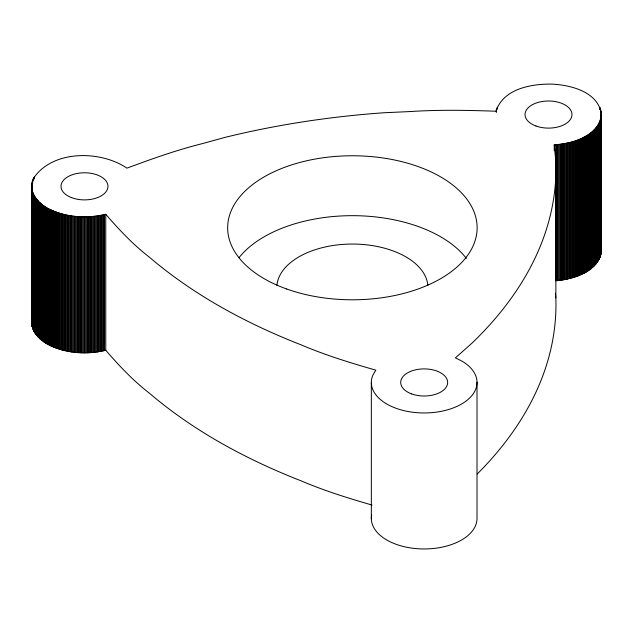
<?xml version="1.0" encoding="UTF-8"?>
<svg xmlns="http://www.w3.org/2000/svg" width="633" height="633" viewBox="0 0 633 633"><rect width="100%" height="100%" fill="white"/><g stroke="black" fill="none" stroke-linecap="round" stroke-linejoin="round"><path stroke-width="0.95" d="M555.679 144.767L555.679 280.759C573.593 279.161 598.082 272.111 601.326 251.507L601.326 113.592C597.663 91.825 571.243 85.178 552.38 84.126C531.641 83.683 503.227 88.66 495.995 111.234C467.281 110.197 438.463 109.675 409.78 111.574L384.112 112.745A587.321 339.082 0 0 0 225.293 137.314L202.046 143.707C176.48 150.076 151.596 158.994 126.916 168.149C100.663 150.219 52.389 149.681 33.446 178.443C27.069 191.538 38.787 204.768 50.379 209.642C67.525 217.649 87.512 218.694 105.766 214.247C119.036 229.739 133.239 244.67 149.388 257.188C194.157 295.397 246.807 323.661 301.458 344.985C325.544 355.263 350.682 362.931 375.828 370.163L372.861 375.171A52.84 30.511 0 0 0 437.854 411.925A52.84 30.511 0 0 0 462.319 361.332L455.404 357.859L471.585 343.529A587.321 339.082 0 0 0 555.861 161.945L554.255 144.87C572.596 143.501 597.9 136.617 601.326 115.515M601.326 115.19L601.326 114.233M601.326 251.19L601.326 250.225M31.998 318.826C29.506 332.341 42.182 342.58 53.441 347.003C69.915 353.689 88.573 354.464 105.766 350.239C119.036 365.739 133.239 380.662 149.388 393.188C194.157 431.39 246.807 459.653 301.458 480.985C324.333 490.741 348.174 498.171 372.054 505.055M601.049 247.361L601.326 249.592M555.41 293.198L555.861 297.937A587.321 339.082 0 0 1 477.171 474.062M601.192 112.318L601.208 252.781M601.049 111.368L601.121 253.422M600.978 118.054L600.978 254.055M600.867 118.695L600.867 254.688M600.701 109.778L600.701 111.748M600.772 119.012L600.701 255.321M600.519 109.153L600.519 112.104M600.495 119.953L600.495 255.946M600.313 120.587L600.313 256.579M600.187 120.895L600.187 256.887M600.084 121.212L600.084 257.204M599.942 107.586L599.942 109.556M599.831 107.278L599.831 109.248M599.807 121.829L599.807 257.821M599.554 122.446L599.554 258.446M599.396 122.755L599.396 258.747M599.253 123.063L599.253 259.063M598.913 123.672L598.913 259.665M598.596 124.282L598.596 260.282M598.399 124.582L598.399 260.582M598.232 124.891L598.232 260.883M597.821 125.484L597.821 261.476M597.433 126.078L597.433 262.078M597.212 126.371L597.212 262.371M597.006 126.671L597.006 262.663M596.539 127.249L596.539 263.241M596.088 127.834L596.088 263.826M595.827 128.111L595.827 264.111M595.59 128.404L595.59 264.396M595.06 128.966L595.06 264.958M594.545 129.528L594.545 265.528M594.26 129.805L594.26 265.797M593.991 130.082L593.991 266.082M593.398 130.62L593.398 266.62M592.828 131.173L592.828 267.166M592.512 131.435L592.512 267.427M592.219 131.704L592.219 267.696M591.562 132.218L591.562 268.21M590.929 132.74L590.929 268.74M590.589 132.993L590.589 268.985M590.265 133.254L590.265 269.247M589.56 133.745L589.56 269.737M588.872 134.243L588.872 270.244M588.5 134.481L588.5 270.481M588.144 134.726L588.144 270.726M587.392 135.193L587.392 271.193M586.649 135.668L586.649 271.668M586.253 135.897L586.253 271.889M585.873 136.127L585.873 272.119M585.066 136.562L585.066 272.562M584.275 137.013L584.275 273.005M583.855 137.219L583.855 273.211M583.452 137.44L583.452 273.432M582.605 137.844L582.605 273.844M581.767 138.263L581.767 274.255M581.323 138.453L581.323 274.453M580.896 138.659L580.896 274.651M580.002 139.038L580.002 275.031M579.124 139.418L579.124 275.418M578.657 139.6L578.657 275.592M578.214 139.79L578.214 275.782M577.28 140.13L577.28 276.123M576.354 140.486L576.354 276.479M575.88 140.645L575.88 276.637M575.413 140.811L575.413 276.811M574.44 141.119L574.44 277.119M573.482 141.444L573.482 277.436M572.984 141.586L572.984 277.578M572.501 141.737L572.501 277.729M571.496 142.006L571.496 278.006M570.507 142.29L570.507 278.291M570.001 142.417L570.001 278.409M569.494 142.552L569.494 278.544M568.466 142.789L568.466 278.781M567.445 143.034L567.445 279.034M566.923 143.137L566.923 279.137M566.408 143.256L566.408 279.256M565.356 143.454L565.356 279.454M564.312 143.667L564.312 279.659M563.781 143.754L563.781 279.746M563.251 143.849L563.251 279.849M562.476 143.96L562.476 279.96M561.882 144.055L561.882 280.047M561.115 144.182L561.115 280.174M560.577 144.245L560.577 280.245M560.039 144.324L560.039 280.324M558.947 144.451L558.947 280.443M557.871 144.577L557.871 280.577M557.317 144.625L557.317 280.625M556.779 144.688L556.779 280.68M555.861 161.945L555.861 297.937M554.255 144.87L554.255 150.781M497.214 107.278L497.214 109.248M496.525 109.153L496.525 112.112M496.319 109.778L496.248 112.065M477.013 382.134L477.013 518.126A52.84 30.511 0 0 1 421.412 548.914A52.84 30.511 0 0 1 371.682 514.938M371.334 382.775L371.334 518.767M105.766 214.247L105.766 350.239M104.461 214.587L104.461 350.579M103.939 214.698L103.939 350.69M103.424 214.816L103.424 350.817M102.38 215.03L102.38 351.022M101.343 215.252L101.343 351.244M100.813 215.347L100.813 351.339M100.291 215.449L100.291 351.442M99.231 215.624L99.231 351.616M98.17 215.806L98.17 351.798M97.632 215.877L97.632 351.877M97.094 215.964L97.094 351.956M96.01 216.098L96.01 352.09M94.934 216.241L94.934 352.241M94.388 216.296L94.388 352.288M93.85 216.359L93.85 352.359M92.75 216.454L92.75 352.454M91.658 216.565L91.658 352.557M91.112 216.597L91.112 352.589M90.566 216.644L90.566 352.636M89.459 216.7L89.459 352.692M88.359 216.763L88.359 352.755M87.805 216.779L87.805 352.771M87.259 216.803L87.259 352.795M86.151 216.818L86.151 352.81M85.044 216.842L85.044 352.842M84.49 216.834L84.49 352.834M83.936 216.842L83.936 352.842M82.828 216.818L82.828 352.81M81.728 216.803L81.728 352.795M81.174 216.779L81.174 352.771M80.62 216.763L80.62 352.755M79.521 216.7L79.521 352.692M78.421 216.644L78.421 352.636M77.867 216.597L77.867 352.589M77.321 216.565L77.321 352.557M76.229 216.454L76.229 352.454M75.129 216.359L75.129 352.359M74.591 216.296L74.591 352.288M74.045 216.241L74.045 352.241M72.969 216.098L72.969 352.09M71.885 215.964L71.885 351.956M71.355 215.877L71.355 351.877M70.817 215.806L70.817 351.798M69.757 215.624L69.757 351.616M68.688 215.449L68.688 351.442M68.166 215.347L68.166 351.339M67.636 215.252L67.636 351.244M66.6 215.03L66.6 351.022M65.555 214.816L65.555 350.817M65.041 214.698L65.041 350.69M64.526 214.587L64.526 350.579M63.514 214.326L63.514 350.318M62.493 214.073L62.493 350.073M61.994 213.938L61.994 349.93M61.488 213.804L61.488 349.796M60.507 213.511L60.507 349.503M59.518 213.226L59.518 349.218M59.043 213.068L59.043 349.06M58.553 212.917L58.553 348.91M57.603 212.585L57.603 348.577M56.646 212.269L56.646 348.261M56.187 212.087L56.187 348.087M55.712 211.92L55.712 347.921M54.802 211.557L54.802 347.557M53.876 211.208L53.876 347.201M53.441 211.011L53.441 347.003M52.982 210.829L52.982 346.821M52.12 210.433L52.12 346.425M51.233 210.045L51.233 346.037M50.814 209.839L50.814 345.832M50.379 209.642L50.379 345.634M49.556 209.214L49.556 345.207M48.725 208.795L48.725 344.787M48.33 208.574L48.33 344.566M47.918 208.36L47.918 344.352M47.143 207.901L47.143 343.893M46.351 207.45L46.351 343.45M45.98 207.213L45.98 343.213M45.592 206.991L45.592 342.983M44.872 206.5L44.872 342.5M44.128 206.026L44.128 342.026M43.788 205.78L43.788 341.773M43.424 205.535L43.424 341.527M42.751 205.029L42.751 341.021M42.071 204.53L42.071 340.522M41.754 204.261L41.754 340.261M41.414 204.008L41.414 340.008M40.805 203.478L40.805 339.47M40.172 202.956L40.172 338.948M39.887 202.679L39.887 338.671M39.578 202.41L39.578 338.41M39.024 201.864L39.024 337.856M38.455 201.31L38.455 337.31M38.194 201.033L38.194 337.025M37.917 200.756L37.917 336.748M37.426 200.178L37.426 336.178M36.912 199.617L36.912 335.609M36.69 199.324L36.69 335.316M36.445 199.039L36.445 335.031M36.018 198.446L36.018 334.446M35.567 197.868L35.567 333.86M35.369 197.567L35.369 333.559M35.155 197.267L35.155 333.267M34.791 196.665L34.791 332.657M34.404 176.607L34.404 178.577M34.404 196.064L34.404 332.064M34.245 195.763L34.245 331.755M34.063 195.462L34.063 331.455M33.771 177.826L33.771 179.796M33.771 194.845L33.771 330.837M33.32 193.92L33.446 330.228M33.169 179.06L33.169 181.03M33.169 193.611L33.169 329.611M32.94 192.986L32.94 328.986M32.687 192.369L32.687 328.361M32.6 180.619L32.6 183.578M32.6 192.052L32.6 328.044M32.481 180.935L32.481 182.905M32.481 191.736L32.481 327.736M32.323 181.568L32.323 183.538M32.323 191.111L32.323 327.103M32.133 190.478L32.133 326.47M32.077 190.161L32.077 326.153M31.903 183.467L31.998 325.837M31.792 184.1L31.792 324.563M31.721 184.741L31.721 323.93M276.922 285.404A75.572 43.63 0 0 1 352.391 244.053A75.572 43.63 0 0 1 427.861 285.404M238.973 257.71A124.741 72.02 0 0 1 353.048 215.671A124.741 72.02 0 0 1 466.347 258.399M411.387 393.821A23.476 13.554 0 0 0 447.626 383.163A23.476 13.554 0 0 0 413.515 370.376A23.476 13.554 0 0 0 411.387 393.821M535.993 126.022A23.476 13.554 0 0 0 571.971 115.079A23.476 13.554 0 0 0 537.567 102.562A23.476 13.554 0 0 0 535.993 126.022M71.671 197.694A23.476 13.554 0 0 0 107.934 187.067A23.476 13.554 0 0 0 73.863 174.249A23.476 13.554 0 0 0 71.671 197.694M286.662 288.988A124.741 72.02 0 0 0 477.068 230.04A124.741 72.02 0 0 0 293.443 164.311A124.741 72.02 0 0 0 286.662 288.988"/></g></svg>
